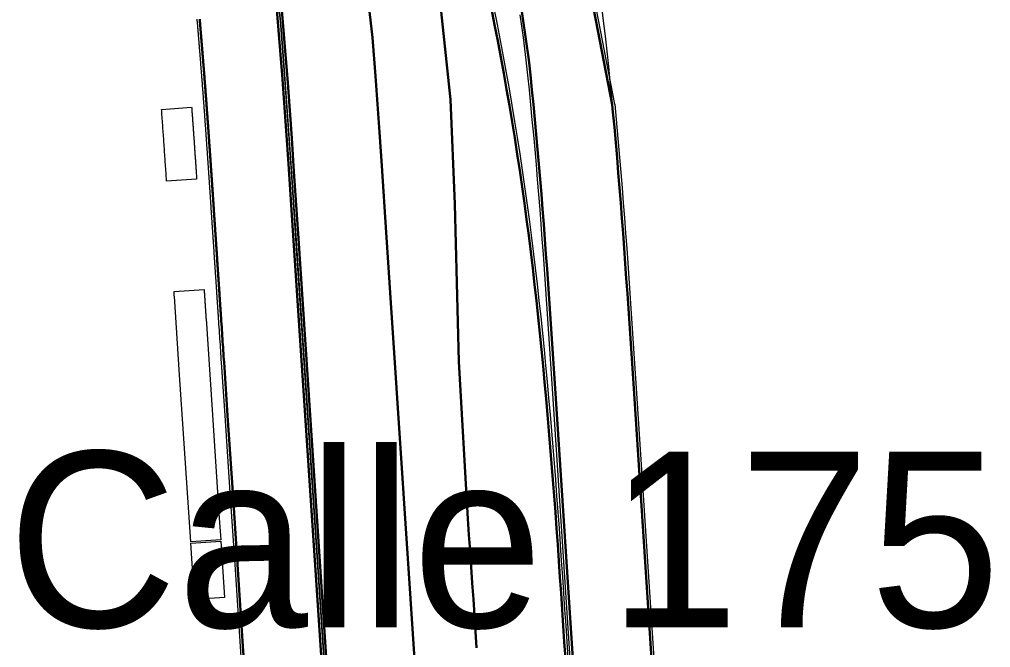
# Model space of a CAD drawing. Header units: metres. Extents: x 105145 to 106173, y 111785 to 118130.
# Drawn here: x 105853.8 to 105931.1, y 117551.4 to 117601.4 of the extents above; entities that cross this region are included whole.
import ezdxf
from ezdxf.enums import TextEntityAlignment as Align

# ---------------------------------------------------------------- set-up
doc = ezdxf.new("R2010")
doc.units = ezdxf.units.M
for name, color, linetype, lineweight in [('10-PAV-BOCACALLE', 9, 'CONTINUOUS', 13), ('10-PAV-CALZADA-BRT', 12, 'CONTINUOUS', 30), ('10-PAV-CALZADA-MIXTA', 8, 'CONTINUOUS', 30), ('10-PAV-CICLORUTA', 76, 'CONTINUOUS', 18), ('10-PAV-SARDINEL', 252, 'CONTINUOUS', 13), ('40-ROT-ESTACION', 1, 'CONTINUOUS', 25)]:
    doc.layers.add(name, color=color, linetype=linetype, lineweight=lineweight)

msp = doc.modelspace()

# ---------------------------------------------------------------- linework, layer by layer
at = {"layer": '10-PAV-BOCACALLE'}
msp.add_lwpolyline([(105900.1641, 117602.2217), (105900.2733, 117601.3107), (105900.4137, 117600.0987), (105900.5489, 117598.8871), (105900.6793, 117597.6763), (105900.8049, 117596.4661), (105900.9261, 117595.2565), (105900.9846, 117594.6516), (105889.4766, 117653.9885)], dxfattribs=at)
at = {"layer": '10-PAV-CALZADA-BRT'}
for points in [[(105880.9426, 117608.268), (105881.8793, 117599.9909), (105882.1171, 117596.8967), (105882.4381, 117592.4481), (105882.6215, 117589.7799), (105882.9785, 117584.4545), (105893.5419, 117425.5473)], [(105886.6443, 117424.2049), (105877.8369, 117556.2667), (105875.9939, 117583.9903), (105875.6373, 117589.3077), (105875.4551, 117591.9601), (105875.1365, 117596.3775), (105874.8641, 117599.9027), (105874.5091, 117604.1269)], [(105890.1861, 117551.4089), (105890.1003, 117552.6957), (105890.0141, 117553.9819), (105889.9273, 117555.2675), (105889.8395, 117556.5523), (105889.7507, 117557.8345), (105889.6605, 117559.1177), (105889.5687, 117560.3999), (105889.4751, 117561.6815), (105888.7606, 117574.1956), (105888.4431, 117586.7261), (105888.0981, 117595.0502), (105887.2227, 117603.3353)], [(105891.3697, 117602.2737), (105891.6207, 117600.9935), (105891.8667, 117599.7119), (105892.1073, 117598.4285), (105892.3421, 117597.1433), (105892.5709, 117595.8565), (105892.7939, 117594.5681), (105893.0101, 117593.2779), (105893.2199, 117591.9859), (105893.4229, 117590.6923), (105893.6185, 117589.3975), (105893.8073, 117588.1023), (105893.9891, 117586.8067), (105894.1643, 117585.5109), (105894.3331, 117584.2149), (105894.4959, 117582.9187), (105894.6527, 117581.6223), (105894.8037, 117580.3259), (105894.9495, 117579.0297), (105895.0899, 117577.7333), (105895.2255, 117576.4373), (105895.3563, 117575.1413), (105895.4825, 117573.8453), (105895.6047, 117572.5497), (105895.7227, 117571.2545), (105895.8369, 117569.9595), (105895.9477, 117568.6647), (105896.0551, 117567.3703), (105896.1593, 117566.0763), (105896.2607, 117564.7827), (105896.3597, 117563.4895), (105896.4561, 117562.1969), (105896.5505, 117560.9045), (105896.6429, 117559.6129), (105896.7337, 117558.3217), (105896.8231, 117557.0295), (105896.9113, 117555.7395), (105896.9985, 117554.4503), (105897.0849, 117553.1617), (105897.1707, 117551.8735), (105897.2563, 117550.5859)]]:
    msp.add_lwpolyline(points, dxfattribs=at)
at = {"layer": '10-PAV-CALZADA-MIXTA'}
for points in [[(105880.0206, 117692.7563), (105889.4766, 117653.9885), (105900.9846, 117594.6516), (105901.0429, 117594.0477), (105901.1557, 117592.8397), (105901.2647, 117591.6323), (105901.3701, 117590.4259), (105901.4721, 117589.2203), (105901.5709, 117588.0155), (105901.6669, 117586.8117), (105901.7601, 117585.6087), (105901.8511, 117584.4067), (105901.9395, 117583.2057), (105902.0259, 117582.0057), (105902.1107, 117580.8065), (105902.1937, 117579.6085), (105902.2757, 117578.4087), (105902.3561, 117577.2133), (105902.4357, 117576.0191), (105902.5145, 117574.8259), (105902.5929, 117573.6337), (105902.6709, 117572.4427), (105908.8355, 117478.3238)], [(105874.0511, 117604.8211), (105874.4091, 117600.5693), (105874.6837, 117597.0245), (105875.0043, 117592.5917), (105875.1877, 117589.9313), (105875.5457, 117584.6099), (105886.1051, 117426.2769)], [(105918.4665, 117235.6525), (105896.4343, 117572.0341), (105896.3563, 117573.2251), (105896.2781, 117574.4161), (105896.1993, 117575.6071), (105896.1199, 117576.7979), (105896.0397, 117577.9887), (105895.9585, 117579.1795), (105895.8759, 117580.3703), (105895.7919, 117581.5609), (105895.7061, 117582.7513), (105895.6183, 117583.9417), (105895.5285, 117585.1317), (105895.4361, 117586.3217), (105895.3413, 117587.5115), (105895.2437, 117588.7011), (105895.1431, 117589.8903), (105895.0391, 117591.0793), (105894.9319, 117592.2681), (105894.8209, 117593.4565), (105894.7061, 117594.6445), (105894.5871, 117595.8321), (105894.4639, 117597.0193), (105894.3361, 117598.2059), (105893.6356, 117603.1666)], [(105871.9837, 117545.3963), (105871.5743, 117551.5223), (105871.1647, 117557.6483), (105870.7553, 117563.7745), (105870.3459, 117569.9005), (105870.0627, 117574.1359), (105870.0471, 117574.3693), (105870.0315, 117574.6027), (105870.0159, 117574.8361), (105870.0003, 117575.0695), (105869.9847, 117575.3029), (105869.9691, 117575.5363), (105869.9535, 117575.7695), (105869.9379, 117576.0029), (105869.9223, 117576.2363), (105869.9067, 117576.4697), (105869.8911, 117576.7031), (105869.8755, 117576.9365), (105869.8599, 117577.1699), (105869.8443, 117577.4031), (105869.8287, 117577.6365), (105869.8237, 117577.7131), (105869.8193, 117577.7779), (105869.8151, 117577.8429), (105869.8107, 117577.9077), (105869.8063, 117577.9725), (105869.8021, 117578.0373), (105869.7977, 117578.1021), (105869.7935, 117578.1669), (105869.7891, 117578.2317), (105869.7849, 117578.2967), (105869.7805, 117578.3615), (105869.7761, 117578.4263), (105869.7719, 117578.4911), (105869.7675, 117578.5559), (105869.7633, 117578.6207), (105869.7589, 117578.6855), (105869.7547, 117578.7505), (105869.7503, 117578.8153), (105869.7459, 117578.8801), (105869.7417, 117578.9449), (105869.7373, 117579.0099), (105869.7331, 117579.0747), (105869.7287, 117579.1395), (105869.7243, 117579.2043), (105869.7201, 117579.2691), (105869.7157, 117579.3339), (105869.7115, 117579.3987), (105869.7071, 117579.4637), (105869.7029, 117579.5285), (105869.6985, 117579.5933), (105869.6941, 117579.6581), (105869.6899, 117579.7231), (105869.6855, 117579.7879), (105869.6813, 117579.8527), (105869.6769, 117579.9175), (105869.6725, 117579.9823), (105869.6683, 117580.0471), (105869.6639, 117580.1119), (105869.6595, 117580.1769), (105869.6553, 117580.2417), (105869.6509, 117580.3065), (105869.6465, 117580.3713), (105869.6423, 117580.4363), (105869.6379, 117580.5011), (105869.6337, 117580.5659), (105869.6293, 117580.6307), (105869.6249, 117580.6955), (105869.6207, 117580.7603), (105869.6163, 117580.8251), (105869.6121, 117580.8901), (105869.6077, 117580.9549), (105869.6033, 117581.0197), (105869.5991, 117581.0845), (105869.5947, 117581.1495), (105869.5903, 117581.2143), (105869.5861, 117581.2791), (105869.5817, 117581.3439), (105869.5775, 117581.4087), (105869.5731, 117581.4735), (105869.5687, 117581.5385), (105869.5645, 117581.6033), (105869.5601, 117581.6681), (105869.5557, 117581.7329), (105869.5515, 117581.7977), (105869.5471, 117581.8625), (105869.5427, 117581.9275), (105869.5385, 117581.9923), (105869.5341, 117582.0571), (105869.5297, 117582.1219), (105869.5255, 117582.1869), (105869.5211, 117582.2517), (105869.5167, 117582.3165), (105869.5125, 117582.3813), (105869.5081, 117582.4461), (105869.5037, 117582.5109), (105869.4995, 117582.5759), (105869.4951, 117582.6407), (105869.4907, 117582.7055), (105869.4865, 117582.7703), (105869.4821, 117582.8351), (105869.4777, 117582.9001), (105869.4735, 117582.9649), (105869.4691, 117583.0297), (105869.4647, 117583.0945), (105869.4605, 117583.1595), (105869.4561, 117583.2243), (105869.4517, 117583.2891), (105869.4475, 117583.3539), (105869.4431, 117583.4187), (105869.4387, 117583.4837), (105869.4343, 117583.5485), (105869.4301, 117583.6133), (105869.4257, 117583.6781), (105869.4213, 117583.7429), (105869.4169, 117583.8077), (105869.4127, 117583.8727), (105869.4083, 117583.9375), (105869.4039, 117584.0023), (105869.3997, 117584.0671), (105869.3953, 117584.1321), (105869.3909, 117584.1969), (105869.3865, 117584.2617), (105869.3823, 117584.3265), (105869.3779, 117584.3915), (105869.3735, 117584.4563), (105869.3691, 117584.5211), (105869.3649, 117584.5859), (105869.3605, 117584.6507), (105869.3561, 117584.7157), (105869.3517, 117584.7805), (105869.3475, 117584.8453), (105869.3431, 117584.9101), (105869.3387, 117584.9749), (105869.3343, 117585.0397), (105869.3301, 117585.1047), (105869.3257, 117585.1695), (105869.3213, 117585.2343), (105869.3169, 117585.2991), (105869.3125, 117585.3641), (105869.3083, 117585.4289), (105869.3039, 117585.4937), (105869.2995, 117585.5585), (105869.2951, 117585.6235), (105869.2907, 117585.6883), (105869.2863, 117585.7531), (105869.2821, 117585.8179), (105869.2777, 117585.8827), (105869.2733, 117585.9477), (105869.2689, 117586.0125), (105869.2645, 117586.0773), (105869.2601, 117586.1421), (105869.2557, 117586.2069), (105869.2515, 117586.2719), (105869.2471, 117586.3367), (105869.2427, 117586.4015), (105869.2383, 117586.4663), (105869.2339, 117586.5313), (105869.2295, 117586.5961), (105869.2253, 117586.6609), (105869.2209, 117586.7257), (105869.2165, 117586.7905), (105869.2121, 117586.8555), (105869.2077, 117586.9203), (105869.2033, 117586.9851), (105869.1989, 117587.0499), (105869.1945, 117587.1147), (105869.1901, 117587.1797), (105869.1857, 117587.2445), (105869.1813, 117587.3093), (105869.1769, 117587.3741), (105869.1725, 117587.4391), (105869.1683, 117587.5039), (105869.1639, 117587.5687), (105869.1595, 117587.6335), (105869.1551, 117587.6985), (105869.1507, 117587.7633), (105869.1463, 117587.8281), (105869.1419, 117587.8929), (105869.1375, 117587.9579), (105869.1331, 117588.0227), (105869.1287, 117588.0875), (105869.1243, 117588.1523), (105869.1199, 117588.2171), (105869.1155, 117588.2821), (105869.1111, 117588.3469), (105869.1067, 117588.4117), (105869.1023, 117588.4765), (105869.0979, 117588.5415), (105869.0935, 117588.6063), (105869.0891, 117588.6711), (105869.0847, 117588.7359), (105869.0803, 117588.8007), (105869.0759, 117588.8657), (105869.0715, 117588.9305), (105869.0671, 117588.9953), (105869.0627, 117589.0603), (105869.0581, 117589.1251), (105869.0537, 117589.1899), (105869.0493, 117589.2549), (105869.0449, 117589.3197), (105869.0405, 117589.3845), (105869.0361, 117589.4493), (105869.0317, 117589.5143), (105869.0273, 117589.5791), (105869.0227, 117589.6439), (105869.0183, 117589.7089), (105869.0139, 117589.7737), (105869.0093, 117589.8387), (105869.0049, 117589.9035), (105869.0005, 117589.9683), (105868.9961, 117590.0333), (105868.9917, 117590.0981), (105868.9871, 117590.1631), (105868.9827, 117590.2279), (105868.9781, 117590.2927), (105868.9737, 117590.3577), (105868.9693, 117590.4225), (105868.9647, 117590.4875), (105868.9603, 117590.5523), (105868.9557, 117590.6173), (105868.9513, 117590.6821), (105868.9469, 117590.7471), (105868.9423, 117590.8119), (105868.9379, 117590.8769), (105868.9333, 117590.9417), (105868.9289, 117591.0067), (105868.9243, 117591.0715), (105868.9197, 117591.1365), (105868.9153, 117591.2013), (105868.9107, 117591.2663), (105868.9063, 117591.3311), (105868.9017, 117591.3961), (105868.8973, 117591.4609), (105868.8927, 117591.5259), (105868.8881, 117591.5909), (105868.8835, 117591.6557), (105868.8791, 117591.7207), (105868.8745, 117591.7855), (105868.8699, 117591.8505), (105868.8653, 117591.9153), (105868.8607, 117591.9803), (105868.8561, 117592.0453), (105868.8515, 117592.1101), (105868.8469, 117592.1751), (105868.8423, 117592.2399), (105868.8379, 117592.3049), (105868.8331, 117592.3699), (105868.8287, 117592.4347), (105868.8239, 117592.4997), (105868.8193, 117592.5645), (105868.8147, 117592.6295), (105868.8101, 117592.6945), (105868.8055, 117592.7593), (105868.8009, 117592.8243), (105868.7961, 117592.8893), (105868.7915, 117592.9541), (105868.7869, 117593.0191), (105868.7823, 117593.0839), (105868.7775, 117593.1489), (105868.7729, 117593.2137), (105868.7683, 117593.2787), (105868.7635, 117593.3437), (105868.7589, 117593.4087), (105868.7541, 117593.4735), (105868.7495, 117593.5385), (105868.7447, 117593.6033), (105868.7401, 117593.6683), (105868.7353, 117593.7333), (105868.7305, 117593.7981), (105868.7259, 117593.8631), (105868.7211, 117593.9281), (105868.7163, 117593.9929), (105868.7115, 117594.0579), (105868.7069, 117594.1227), (105868.7021, 117594.1877), (105868.6973, 117594.2527), (105868.6925, 117594.3175), (105868.6877, 117594.3825), (105868.6829, 117594.4475), (105868.6781, 117594.5123), (105868.6733, 117594.5773), (105868.6685, 117594.6423), (105868.6637, 117594.7071), (105868.6589, 117594.7721), (105868.6541, 117594.8369), (105868.6493, 117594.9019), (105868.6443, 117594.9669), (105868.6395, 117595.0317), (105868.6347, 117595.0967), (105868.6297, 117595.1617), (105868.6249, 117595.2265), (105868.6199, 117595.2915), (105868.6151, 117595.3563), (105868.6103, 117595.4213), (105868.6053, 117595.4861), (105868.6003, 117595.5511), (105868.5955, 117595.6161), (105868.5905, 117595.6809), (105868.5855, 117595.7459), (105868.5807, 117595.8107), (105868.5757, 117595.8757), (105868.5707, 117595.9407), (105868.5657, 117596.0055), (105868.5607, 117596.0705), (105868.5557, 117596.1353), (105868.5507, 117596.2003), (105868.5457, 117596.2651), (105868.5407, 117596.3301), (105868.5357, 117596.3951), (105868.5307, 117596.4599), (105868.5257, 117596.5249), (105868.5205, 117596.5897), (105868.5155, 117596.6547), (105868.5105, 117596.7195), (105868.5053, 117596.7845), (105868.5003, 117596.8493), (105868.4951, 117596.9143), (105868.4901, 117596.9791), (105868.4849, 117597.0439), (105868.4799, 117597.1089), (105868.4747, 117597.1739), (105868.4695, 117597.2387), (105868.4645, 117597.3035), (105868.4593, 117597.3685), (105868.4543, 117597.4333), (105868.4491, 117597.4983), (105868.4439, 117597.5631), (105868.4387, 117597.6281), (105868.4335, 117597.6929), (105868.4283, 117597.7579), (105868.4233, 117597.8227), (105868.4181, 117597.8875), (105868.4129, 117597.9525), (105868.4077, 117598.0173), (105868.4025, 117598.0821), (105868.3973, 117598.1471), (105868.3921, 117598.2119), (105868.3869, 117598.2767), (105868.3815, 117598.3417), (105868.3763, 117598.4065), (105868.3711, 117598.4713), (105868.3659, 117598.5363), (105868.3607, 117598.6011), (105868.3553, 117598.6659), (105868.3501, 117598.7309), (105868.3449, 117598.7957), (105868.3395, 117598.8605), (105868.3343, 117598.9255), (105868.3291, 117598.9903), (105868.3237, 117599.0551), (105868.3185, 117599.1199), (105868.3131, 117599.1849), (105868.3079, 117599.2497), (105868.3027, 117599.3145), (105868.2973, 117599.3793), (105868.2919, 117599.4443), (105868.2867, 117599.5091), (105868.2813, 117599.5739), (105868.2759, 117599.6387), (105868.2707, 117599.7037), (105868.2653, 117599.7685), (105868.2599, 117599.8333), (105868.2547, 117599.8981), (105868.2493, 117599.9629), (105868.2441, 117600.0277), (105868.2387, 117600.0925), (105868.2333, 117600.1573), (105868.2279, 117600.2223), (105868.2225, 117600.2871), (105868.2171, 117600.3519), (105868.2117, 117600.4167), (105868.2065, 117600.4815), (105868.2011, 117600.5463), (105868.1957, 117600.6111), (105868.1903, 117600.6761), (105868.1849, 117600.7409), (105868.1795, 117600.8057), (105868.1741, 117600.8705), (105868.1687, 117600.9353), (105868.1633, 117601.0001), (105868.1579, 117601.0649), (105868.1525, 117601.1297), (105868.1471, 117601.1945), (105868.1415, 117601.2593), (105868.1361, 117601.3243), (105868.1307, 117601.3891), (105868.1253, 117601.4537)]]:
    msp.add_lwpolyline(points, dxfattribs=at)
at = {"layer": '10-PAV-CICLORUTA'}
for points in [[(105867.4805, 117594.4435), (105867.4865, 117594.3627), (105867.4925, 117594.2821), (105867.4985, 117594.2015), (105867.5043, 117594.1209), (105867.5103, 117594.0403), (105867.5163, 117593.9597), (105867.5221, 117593.8791), (105867.5281, 117593.7983), (105867.5339, 117593.7177), (105867.5397, 117593.6371), (105867.5457, 117593.5565), (105867.5515, 117593.4759), (105867.5573, 117593.3953), (105867.5631, 117593.3147), (105867.5691, 117593.2339), (105867.5749, 117593.1533), (105867.5807, 117593.0727), (105867.5865, 117592.9921), (105867.5921, 117592.9115), (105867.5979, 117592.8307), (105867.6037, 117592.7501), (105867.6095, 117592.6695), (105867.6153, 117592.5889), (105867.6209, 117592.5083), (105867.6267, 117592.4277), (105867.6323, 117592.3469), (105867.6381, 117592.2663), (105867.6437, 117592.1857), (105867.6495, 117592.1049), (105867.6551, 117592.0243), (105867.6609, 117591.9437), (105867.6665, 117591.8631), (105867.6721, 117591.7823), (105867.6779, 117591.7017), (105867.6835, 117591.6211), (105867.6891, 117591.5405), (105867.6947, 117591.4599), (105867.7003, 117591.3791), (105867.7059, 117591.2985), (105867.7115, 117591.2179), (105867.7173, 117591.1371), (105867.7229, 117591.0565), (105867.7283, 117590.9759), (105867.7339, 117590.8953), (105867.7395, 117590.8147), (105867.7451, 117590.7339), (105867.7507, 117590.6533), (105867.7563, 117590.5727), (105867.7619, 117590.4919), (105867.7673, 117590.4113), (105867.7729, 117590.3307), (105867.7785, 117590.2501), (105867.7841, 117590.1693), (105867.7895, 117590.0887), (105867.7951, 117590.0081), (105867.8007, 117589.9275), (105867.8061, 117589.8467), (105867.8117, 117589.7661), (105867.8171, 117589.6855), (105867.8227, 117589.6047), (105867.8281, 117589.5241), (105867.8337, 117589.4435), (105867.8393, 117589.3627), (105867.8447, 117589.2821), (105867.8503, 117589.2015), (105867.8557, 117589.1209), (105867.8611, 117589.0401), (105867.8667, 117588.9595), (105867.8721, 117588.8789), (105867.8777, 117588.7983), (105867.8831, 117588.7175), (105867.8839, 117588.7057), (105865.4895, 117588.5429), (105865.4847, 117588.6131), (105865.4739, 117588.7715), (105865.4631, 117588.9299), (105865.4523, 117589.0883), (105865.4415, 117589.2467), (105865.4307, 117589.4051), (105865.4199, 117589.5633), (105865.4091, 117589.7217), (105865.3983, 117589.8799), (105865.3873, 117590.0383), (105865.3765, 117590.1965), (105865.3655, 117590.3549), (105865.3547, 117590.5131), (105865.3437, 117590.6713), (105865.3329, 117590.8295), (105865.3219, 117590.9877), (105865.3109, 117591.1459), (105865.2997, 117591.3041), (105865.2887, 117591.4623), (105865.2777, 117591.6205), (105865.2665, 117591.7785), (105865.2555, 117591.9367), (105865.2443, 117592.0947), (105865.2331, 117592.2527), (105865.2217, 117592.4107), (105865.2105, 117592.5687), (105865.1993, 117592.7267), (105865.1879, 117592.8847), (105865.1765, 117593.0427), (105865.1651, 117593.2007), (105865.1537, 117593.3585), (105865.1423, 117593.5165), (105865.1307, 117593.6743), (105865.1191, 117593.8321), (105865.1075, 117593.9899), (105865.0959, 117594.1477), (105865.0881, 117594.2539), (105867.4803, 117594.4467), (105867.4805, 117594.4435)], [(105868.4845, 117579.7639), (105868.4897, 117579.6833), (105868.4951, 117579.6025), (105868.5005, 117579.5219), (105868.5059, 117579.4413), (105868.5113, 117579.3605), (105868.5167, 117579.2799), (105868.5221, 117579.1993), (105868.5275, 117579.1185), (105868.5329, 117579.0379), (105868.5381, 117578.9573), (105868.5435, 117578.8765), (105868.5489, 117578.7959), (105868.5543, 117578.7153), (105868.5597, 117578.6345), (105868.5651, 117578.5539), (105868.5705, 117578.4733), (105868.5757, 117578.3925), (105868.5811, 117578.3119), (105868.5865, 117578.2313), (105868.5919, 117578.1505), (105868.5973, 117578.0699), (105868.6027, 117577.9893), (105868.6081, 117577.9085), (105868.6133, 117577.8279), (105868.6187, 117577.7473), (105868.6241, 117577.6665), (105868.6295, 117577.5859), (105869.1141, 117570.3359), (105869.6893, 117561.7303), (105869.8049, 117560.0005), (105867.4103, 117559.8405), (105866.5211, 117573.1415), (105866.1059, 117579.3559), (105866.1007, 117579.4323), (105866.0955, 117579.5111), (105866.0901, 117579.5923), (105866.0845, 117579.6761), (105866.0789, 117579.7621), (105868.4739, 117579.9217), (105868.4845, 117579.7639)], [(105870.1123, 117555.4005), (105867.7179, 117555.2387), (105867.6885, 117555.6769), (105867.4169, 117559.7407), (105869.8115, 117559.9007), (105870.1123, 117555.4005)]]:
    msp.add_lwpolyline(points, close=True, dxfattribs=at)
at = {"layer": '10-PAV-SARDINEL'}
for points in [[(105908.8355, 117478.3238), (105902.6709, 117572.4427), (105902.5929, 117573.6337), (105902.5145, 117574.8259), (105902.4357, 117576.0191), (105902.3561, 117577.2133), (105902.2757, 117578.4087), (105902.1937, 117579.6085), (105902.1107, 117580.8065), (105902.0259, 117582.0057), (105901.9395, 117583.2057), (105901.8511, 117584.4067), (105901.7601, 117585.6087), (105901.6669, 117586.8117), (105901.5709, 117588.0155), (105901.4721, 117589.2203), (105901.3701, 117590.4259), (105901.2647, 117591.6323), (105901.1557, 117592.8397), (105901.0429, 117594.0477), (105900.9846, 117594.6516), (105889.4766, 117653.9885), (105880.0206, 117692.7563)], [(105889.6729, 117654.0266), (105901.1813, 117594.688), (105901.1837, 117594.6708), (105901.242, 117594.0666), (105901.3549, 117592.858), (105901.4639, 117591.65), (105901.5694, 117590.4431), (105901.6714, 117589.2369), (105901.7703, 117588.0316), (105901.8663, 117586.8274), (105901.9595, 117585.624), (105902.0506, 117584.4216), (105902.139, 117583.2203), (105902.2254, 117582.02), (105902.3102, 117580.8205), (105902.3932, 117579.6222), (105902.4752, 117578.4222), (105902.5557, 117577.2267), (105902.6353, 117576.0324), (105902.7141, 117574.8391), (105902.7925, 117573.6468), (105902.8705, 117572.4558), (105909.0351, 117478.3369)], [(105874.6311, 117602.7191), (105874.7495, 117601.3111), (105874.8641, 117599.9027), (105875.0028, 117598.1403), (105875.1365, 117596.3775), (105875.2983, 117594.169), (105875.4551, 117591.9601), (105875.6373, 117589.3077), (105875.9939, 117583.9903), (105877.8369, 117556.2667), (105886.6443, 117424.2049)], [(105897.2563, 117550.5859), (105897.1707, 117551.8735), (105897.0849, 117553.1617), (105896.9985, 117554.4503), (105896.9113, 117555.7395), (105896.8231, 117557.0295), (105896.7337, 117558.3217), (105896.6429, 117559.6129), (105896.5505, 117560.9045), (105896.4561, 117562.1969), (105896.3597, 117563.4895), (105896.2607, 117564.7827), (105896.1593, 117566.0763), (105896.0551, 117567.3703), (105895.9477, 117568.6647), (105895.8369, 117569.9595), (105895.7227, 117571.2545), (105895.6047, 117572.5497), (105895.4825, 117573.8453), (105895.3563, 117575.1413), (105895.2255, 117576.4373), (105895.0899, 117577.7333), (105894.9495, 117579.0297), (105894.8037, 117580.3259), (105894.6527, 117581.6223), (105894.4959, 117582.9187), (105894.3331, 117584.2149), (105894.1643, 117585.5109), (105893.9891, 117586.8067), (105893.8073, 117588.1023), (105893.6185, 117589.3975), (105893.4229, 117590.6923), (105893.2199, 117591.9859), (105893.0101, 117593.2779), (105892.7939, 117594.5681), (105892.5709, 117595.8565), (105892.3421, 117597.1433), (105892.1073, 117598.4285), (105891.8667, 117599.7119), (105891.6207, 117600.9935), (105891.3697, 117602.2737)], [(105891.5659, 117602.3126), (105891.8171, 117601.0316), (105892.0632, 117599.7492), (105892.304, 117598.4649), (105892.5389, 117597.1788), (105892.7679, 117595.8911), (105892.9911, 117594.6017), (105893.2074, 117593.3105), (105893.4174, 117592.0175), (105893.6206, 117590.7228), (105893.8164, 117589.4269), (105894.0053, 117588.1306), (105894.1873, 117586.834), (105894.3626, 117585.5372), (105894.5315, 117584.2403), (105894.6944, 117582.9432), (105894.8514, 117581.6459), (105895.0024, 117580.3487), (105895.1483, 117579.0517), (105895.2888, 117577.7545), (105895.4245, 117576.4578), (105895.5554, 117575.1611), (105895.6816, 117573.8644), (105895.8039, 117572.5682), (105895.9219, 117571.2724), (105896.0362, 117569.9769), (105896.147, 117568.6815), (105896.2545, 117567.3866), (105896.3587, 117566.0922), (105896.4601, 117564.7982), (105896.5591, 117563.5046), (105896.6556, 117562.2117), (105896.75, 117560.919), (105896.8424, 117559.6271), (105896.9332, 117558.3356), (105897.0226, 117557.0432), (105897.1108, 117555.7531), (105897.1981, 117554.4638), (105897.2845, 117553.1751), (105897.3703, 117551.8868), (105897.4559, 117550.5992)], [(105886.1051, 117426.2769), (105875.5457, 117584.6099), (105875.1877, 117589.9313), (105875.0043, 117592.5917), (105874.8465, 117594.8083), (105874.6837, 117597.0245), (105874.5489, 117598.7971), (105874.4091, 117600.5693), (105874.2935, 117601.9869)], [(105886.3048, 117426.2904), (105877.6373, 117556.2534), (105875.7943, 117583.977), (105875.4378, 117589.2942), (105875.2556, 117591.9462), (105875.0988, 117594.1546), (105874.9371, 117596.3627), (105874.8034, 117598.1249), (105874.7493, 117598.8127), (105874.6648, 117599.8868), (105874.6079, 117600.5853), (105874.5502, 117601.2946), (105874.4928, 117602.0034)], [(105874.4928, 117602.0034), (105874.6085, 117600.5853), (105874.7483, 117598.8126), (105874.8832, 117597.0395), (105875.046, 117594.8227), (105875.2038, 117592.6057), (105875.3872, 117589.9449), (105875.7453, 117584.6233), (105886.3047, 117426.2904)], [(105918.2669, 117235.6394), (105896.2347, 117572.021), (105896.1567, 117573.212), (105896.0785, 117574.403), (105895.9997, 117575.5939), (105895.9204, 117576.7846), (105895.8402, 117577.9752), (105895.759, 117579.1658), (105895.6764, 117580.3564), (105895.5924, 117581.5467), (105895.5066, 117582.7368), (105895.4189, 117583.9269), (105895.3291, 117585.1165), (105895.2367, 117586.306), (105895.142, 117587.4954), (105895.0444, 117588.6845), (105894.9439, 117589.8732), (105894.8399, 117591.0616), (105894.7328, 117592.2498), (105894.6218, 117593.4376), (105894.5071, 117594.625), (105894.3882, 117595.8119), (105894.265, 117596.9983), (105894.1374, 117598.183), (105894.0266, 117599.0845), (105893.9085, 117599.9865), (105893.7832, 117600.8872), (105893.6506, 117601.7868)], [(105893.8484, 117601.8168), (105893.9812, 117600.9156), (105894.1067, 117600.0133), (105894.225, 117599.1101), (105894.3361, 117598.2059), (105894.4639, 117597.0193), (105894.5871, 117595.8321), (105894.7061, 117594.6445), (105894.8209, 117593.4565), (105894.9319, 117592.2681), (105895.0391, 117591.0793), (105895.1431, 117589.8903), (105895.2437, 117588.7011), (105895.3413, 117587.5115), (105895.4361, 117586.3217), (105895.5285, 117585.1317), (105895.6183, 117583.9417), (105895.7061, 117582.7513), (105895.7919, 117581.5609), (105895.8759, 117580.3703), (105895.9585, 117579.1795), (105896.0397, 117577.9887), (105896.1199, 117576.7979), (105896.1993, 117575.6071), (105896.2781, 117574.4161), (105896.3563, 117573.2251), (105896.4343, 117572.0341), (105918.4665, 117235.6525)], [(105871.7841, 117545.383), (105871.3747, 117551.509), (105870.9651, 117557.635), (105870.5557, 117563.7612), (105870.1463, 117569.8872), (105869.8631, 117574.1226), (105869.8475, 117574.356), (105869.8319, 117574.5894), (105869.8163, 117574.8228), (105869.8007, 117575.0562), (105869.7851, 117575.2896), (105869.7695, 117575.523), (105869.7539, 117575.7562), (105869.7383, 117575.9896), (105869.7227, 117576.223), (105869.7071, 117576.4564), (105869.6915, 117576.6898), (105869.6759, 117576.9232), (105869.6603, 117577.1566), (105869.6447, 117577.3898), (105869.6291, 117577.6234), (105869.6242, 117577.6999), (105869.6198, 117577.7647), (105869.6156, 117577.8297), (105869.6112, 117577.8942), (105869.6068, 117577.9593), (105869.6026, 117578.0241), (105869.5982, 117578.0889), (105869.594, 117578.1537), (105869.5896, 117578.2185), (105869.5854, 117578.2835), (105869.581, 117578.348), (105869.5766, 117578.4131), (105869.5724, 117578.4779), (105869.568, 117578.5427), (105869.5638, 117578.6075), (105869.5594, 117578.6723), (105869.5552, 117578.7373), (105869.5508, 117578.8018), (105869.5464, 117578.8669), (105869.5422, 117578.9317), (105869.5378, 117578.9967), (105869.5336, 117579.0615), (105869.5292, 117579.126), (105869.5248, 117579.1911), (105869.5206, 117579.2559), (105869.5162, 117579.3207), (105869.512, 117579.3855), (105869.5076, 117579.4505), (105869.5034, 117579.5153), (105869.499, 117579.5798), (105869.4946, 117579.6449), (105869.4904, 117579.7099), (105869.486, 117579.7747), (105869.4818, 117579.8395), (105869.4774, 117579.904), (105869.473, 117579.9691), (105869.4688, 117580.0339), (105869.4644, 117580.0984), (105869.46, 117580.1637), (105869.4558, 117580.2285), (105869.4514, 117580.293), (105869.447, 117580.3581), (105869.4428, 117580.4231), (105869.4384, 117580.4879), (105869.4342, 117580.5527), (105869.4298, 117580.6172), (105869.4254, 117580.6823), (105869.4212, 117580.7471), (105869.4168, 117580.8119), (105869.4126, 117580.8769), (105869.4082, 117580.9414), (105869.4038, 117581.0065), (105869.3996, 117581.0713), (105869.3952, 117581.136), (105869.3908, 117581.2011), (105869.3866, 117581.2659), (105869.3822, 117581.3307), (105869.378, 117581.3955), (105869.3736, 117581.46), (105869.3692, 117581.5253), (105869.365, 117581.5901), (105869.3606, 117581.6546), (105869.3562, 117581.7197), (105869.352, 117581.7845), (105869.3476, 117581.849), (105869.3432, 117581.9143), (105869.339, 117581.9791), (105869.3346, 117582.0436), (105869.3302, 117582.1087), (105869.326, 117582.1737), (105869.3216, 117582.2382), (105869.3172, 117582.3033), (105869.313, 117582.3681), (105869.3086, 117582.4326), (105869.3042, 117582.4977), (105869.3, 117582.5627), (105869.2956, 117582.6272), (105869.2912, 117582.6923), (105869.287, 117582.7571), (105869.2826, 117582.8216), (105869.2782, 117582.8869), (105869.274, 117582.9517), (105869.2696, 117583.0162), (105869.2652, 117583.0813), (105869.261, 117583.1463), (105869.2566, 117583.2108), (105869.2522, 117583.2759), (105869.248, 117583.3407), (105869.2436, 117583.4052), (105869.2392, 117583.4702), (105869.2348, 117583.5353), (105869.2306, 117583.6001), (105869.2262, 117583.6646), (105869.2218, 117583.7294), (105869.2174, 117583.7945), (105869.2132, 117583.8595), (105869.2088, 117583.924), (105869.2044, 117583.9891), (105869.2002, 117584.0539), (105869.1958, 117584.1186), (105869.1914, 117584.1834), (105869.187, 117584.2485), (105869.1828, 117584.3133), (105869.1784, 117584.378), (105869.174, 117584.4428), (105869.1696, 117584.5079), (105869.1654, 117584.5727), (105869.161, 117584.6372), (105869.1566, 117584.7022), (105869.1522, 117584.7673), (105869.148, 117584.8321), (105869.1436, 117584.8966), (105869.1392, 117584.9614), (105869.1348, 117585.0265), (105869.1306, 117585.0915), (105869.1262, 117585.156), (105869.1218, 117585.2208), (105869.1174, 117585.2856), (105869.113, 117585.3509), (105869.1088, 117585.4157), (105869.1044, 117585.4802), (105869.1, 117585.545), (105869.0956, 117585.61), (105869.0912, 117585.6748), (105869.0868, 117585.7399), (105869.0826, 117585.8047), (105869.0782, 117585.8692), (105869.0738, 117585.9342), (105869.0694, 117585.999), (105869.065, 117586.0638), (105869.0606, 117586.1286), (105869.0562, 117586.1937), (105869.052, 117586.2587), (105869.0476, 117586.3232), (105869.0432, 117586.388), (105869.0388, 117586.4528), (105869.0344, 117586.5178), (105869.03, 117586.5829), (105869.0258, 117586.6477), (105869.0214, 117586.7122), (105869.017, 117586.777), (105869.0126, 117586.842), (105869.0082, 117586.9068), (105869.0038, 117586.9716), (105868.9994, 117587.0364), (105868.995, 117587.1012), (105868.9906, 117587.1662), (105868.9862, 117587.231), (105868.9818, 117587.2958), (105868.9774, 117587.3606), (105868.973, 117587.4259), (105868.9688, 117587.4907), (105868.9644, 117587.5552), (105868.96, 117587.62), (105868.9556, 117587.685), (105868.9512, 117587.7498), (105868.9468, 117587.8146), (105868.9424, 117587.8794), (105868.938, 117587.9444), (105868.9336, 117588.0092), (105868.9292, 117588.074), (105868.9248, 117588.1388), (105868.9204, 117588.2036), (105868.916, 117588.2686), (105868.9116, 117588.3334), (105868.9072, 117588.3982), (105868.9028, 117588.463), (105868.8984, 117588.528), (105868.894, 117588.5928), (105868.8896, 117588.6576), (105868.8852, 117588.7224), (105868.8808, 117588.7872), (105868.8764, 117588.8522), (105868.872, 117588.917), (105868.8676, 117588.9818), (105868.8632, 117589.0465), (105868.8586, 117589.1113), (105868.8542, 117589.1764), (105868.8498, 117589.2414), (105868.8454, 117589.3062), (105868.841, 117589.371), (105868.8366, 117589.4358), (105868.8322, 117589.5008), (105868.8278, 117589.5653), (105868.8232, 117589.6301), (105868.8188, 117589.6954), (105868.8144, 117589.7599), (105868.8098, 117589.8249), (105868.8054, 117589.89), (105868.801, 117589.9548), (105868.7966, 117590.0198), (105868.7922, 117590.0843), (105868.7876, 117590.1493), (105868.7832, 117590.2141), (105868.7786, 117590.2789), (105868.7742, 117590.3442), (105868.7698, 117590.4087), (105868.7652, 117590.4737), (105868.7608, 117590.5385), (105868.7562, 117590.6035), (105868.7518, 117590.6686), (105868.7474, 117590.7333), (105868.7428, 117590.7981), (105868.7384, 117590.8631), (105868.7338, 117590.9279), (105868.7294, 117590.9929), (105868.7248, 117591.0574), (105868.7202, 117591.1227), (105868.7158, 117591.1875), (105868.7112, 117591.2525), (105868.7068, 117591.3173), (105868.7022, 117591.3823), (105868.6978, 117591.4471), (105868.6932, 117591.5118), (105868.6886, 117591.5768), (105868.684, 117591.6419), (105868.6796, 117591.7069), (105868.675, 117591.7714), (105868.6704, 117591.8364), (105868.6658, 117591.9012), (105868.6612, 117591.9662), (105868.6566, 117592.0312), (105868.652, 117592.096), (105868.6474, 117592.161), (105868.6428, 117592.2261), (105868.6384, 117592.2908), (105868.6336, 117592.3558), (105868.6292, 117592.4206), (105868.6244, 117592.4853), (105868.6198, 117592.5504), (105868.6152, 117592.6154), (105868.6106, 117592.6804), (105868.606, 117592.7452), (105868.6014, 117592.8099), (105868.5966, 117592.8749), (105868.592, 117592.94), (105868.5874, 117593.005), (105868.5828, 117593.0695), (105868.578, 117593.1345), (105868.5734, 117593.1996), (105868.5688, 117593.2643), (105868.564, 117593.3293), (105868.5594, 117593.3943), (105868.5546, 117593.4591), (105868.55, 117593.5241), (105868.5452, 117593.5889), (105868.5406, 117593.6539), (105868.5358, 117593.7186), (105868.531, 117593.7837), (105868.5264, 117593.8487), (105868.5216, 117593.9134), (105868.5168, 117593.9782), (105868.512, 117594.0435), (105868.5074, 117594.1083), (105868.5026, 117594.173), (105868.4978, 117594.238), (105868.493, 117594.3028), (105868.4882, 117594.3678), (105868.4834, 117594.4328), (105868.4806, 117594.4776), (105868.4786, 117594.4976), (105868.4778, 117594.5123), (105868.4738, 117594.5626), (105868.469, 117594.6276), (105868.4642, 117594.6924), (105868.4594, 117594.7574), (105868.4546, 117594.8222), (105868.4499, 117594.8869), (105868.4449, 117594.9519), (105868.44, 117595.017), (105868.4353, 117595.0817), (105868.4303, 117595.1467), (105868.4255, 117595.2115), (105868.4205, 117595.2765), (105868.4156, 117595.3416), (105868.4109, 117595.4063), (105868.4059, 117595.4708), (105868.4009, 117595.5361), (105868.3961, 117595.6011), (105868.3911, 117595.6656), (105868.3861, 117595.7309), (105868.3813, 117595.7957), (105868.3763, 117595.8604), (105868.3713, 117595.9254), (105868.3663, 117595.9902), (105868.3613, 117596.0552), (105868.3563, 117596.12), (105868.3513, 117596.185), (105868.3463, 117596.2498), (105868.3413, 117596.3148), (105868.3363, 117596.3798), (105868.3313, 117596.4446), (105868.3263, 117596.5093), (105868.3211, 117596.5741), (105868.3161, 117596.6394), (105868.3111, 117596.7039), (105868.3059, 117596.7689), (105868.3009, 117596.8337), (105868.2957, 117596.8987), (105868.2907, 117596.9634), (105868.2855, 117597.0283), (105868.2805, 117597.0933), (105868.2753, 117597.158), (105868.2701, 117597.223), (105868.2651, 117597.2879), (105868.2599, 117597.3529), (105868.2549, 117597.4177), (105868.2497, 117597.4824), (105868.2445, 117597.5472), (105868.2393, 117597.6122), (105868.2341, 117597.677), (105868.2289, 117597.7423), (105868.2239, 117597.807), (105868.2187, 117597.8716), (105868.2135, 117597.9366), (105868.2083, 117598.0013), (105868.2031, 117598.0662), (105868.1979, 117598.1312), (105868.1927, 117598.1959), (105868.1876, 117598.2604), (105868.1822, 117598.3254), (105868.1769, 117598.3905), (105868.1717, 117598.4554), (105868.1665, 117598.5204), (105868.1614, 117598.5848), (105868.156, 117598.6497), (105868.1507, 117598.715), (105868.1456, 117598.7794), (105868.1402, 117598.8443), (105868.1349, 117598.9096), (105868.1298, 117598.974), (105868.1244, 117599.0388), (105868.1192, 117599.1036), (105868.1138, 117599.1686), (105868.1085, 117599.2337), (105868.1034, 117599.2982), (105868.098, 117599.3627), (105868.0926, 117599.428), (105868.0874, 117599.4928), (105868.082, 117599.5573), (105868.0766, 117599.6225), (105868.0714, 117599.6875), (105868.066, 117599.7519), (105868.0606, 117599.817), (105868.0554, 117599.8818), (105868.05, 117599.9466), (105868.0448, 117600.0114), (105868.0394, 117600.0759), (105868.034, 117600.1407), (105868.0286, 117600.2057), (105868.0232, 117600.2705), (105868.0178, 117600.3353), (105868.0124, 117600.4004), (105868.0072, 117600.4652), (105868.0018, 117600.5297), (105867.9964, 117600.5945), (105867.991, 117600.6595), (105867.9856, 117600.7243), (105867.9802, 117600.7891), (105867.9748, 117600.8539), (105867.9694, 117600.9187), (105867.964, 117600.9835), (105867.9586, 117601.0483), (105867.9532, 117601.1131), (105867.9478, 117601.1776), (105867.9422, 117601.2424), (105867.9368, 117601.3077), (105867.9314, 117601.3725), (105867.926, 117601.4371)], [(105868.1253, 117601.4537), (105868.1307, 117601.3891), (105868.1361, 117601.3243), (105868.1415, 117601.2593), (105868.1471, 117601.1945), (105868.1525, 117601.1297), (105868.1579, 117601.0649), (105868.1633, 117601.0001), (105868.1687, 117600.9353), (105868.1741, 117600.8705), (105868.1795, 117600.8057), (105868.1849, 117600.7409), (105868.1903, 117600.6761), (105868.1957, 117600.6111), (105868.2011, 117600.5463), (105868.2065, 117600.4815), (105868.2117, 117600.4167), (105868.2171, 117600.3519), (105868.2225, 117600.2871), (105868.2279, 117600.2223), (105868.2333, 117600.1573), (105868.2387, 117600.0925), (105868.2441, 117600.0277), (105868.2493, 117599.9629), (105868.2547, 117599.8981), (105868.2599, 117599.8333), (105868.2653, 117599.7685), (105868.2707, 117599.7037), (105868.2759, 117599.6387), (105868.2813, 117599.5739), (105868.2867, 117599.5091), (105868.2919, 117599.4443), (105868.2973, 117599.3793), (105868.3027, 117599.3145), (105868.3079, 117599.2497), (105868.3131, 117599.1849), (105868.3185, 117599.1199), (105868.3237, 117599.0551), (105868.3291, 117598.9903), (105868.3343, 117598.9255), (105868.3395, 117598.8605), (105868.3449, 117598.7957), (105868.3501, 117598.7309), (105868.3553, 117598.6659), (105868.3607, 117598.6011), (105868.3659, 117598.5363), (105868.3711, 117598.4713), (105868.3763, 117598.4065), (105868.3815, 117598.3417), (105868.3869, 117598.2767), (105868.3921, 117598.2119), (105868.3973, 117598.1471), (105868.4025, 117598.0821), (105868.4077, 117598.0173), (105868.4129, 117597.9525), (105868.4181, 117597.8875), (105868.4233, 117597.8227), (105868.4283, 117597.7579), (105868.4335, 117597.6929), (105868.4387, 117597.6281), (105868.4439, 117597.5631), (105868.4491, 117597.4983), (105868.4543, 117597.4333), (105868.4593, 117597.3685), (105868.4645, 117597.3035), (105868.4695, 117597.2387), (105868.4747, 117597.1739), (105868.4799, 117597.1089), (105868.4849, 117597.0439), (105868.4901, 117596.9791), (105868.4951, 117596.9143), (105868.5003, 117596.8493), (105868.5053, 117596.7845), (105868.5105, 117596.7195), (105868.5155, 117596.6547), (105868.5205, 117596.5897), (105868.5257, 117596.5249), (105868.5307, 117596.4599), (105868.5357, 117596.3951), (105868.5407, 117596.3301), (105868.5457, 117596.2651), (105868.5507, 117596.2003), (105868.5557, 117596.1353), (105868.5607, 117596.0705), (105868.5657, 117596.0055), (105868.5707, 117595.9407), (105868.5757, 117595.8757), (105868.5807, 117595.8107), (105868.5855, 117595.7459), (105868.5905, 117595.6809), (105868.5955, 117595.6161), (105868.6003, 117595.5511), (105868.6053, 117595.4861), (105868.6103, 117595.4213), (105868.6151, 117595.3563), (105868.6199, 117595.2915), (105868.6249, 117595.2265), (105868.6297, 117595.1617), (105868.6347, 117595.0967), (105868.6395, 117595.0317), (105868.6443, 117594.9669), (105868.6493, 117594.9019), (105868.6541, 117594.8369), (105868.6589, 117594.7721), (105868.6637, 117594.7071), (105868.6685, 117594.6423), (105868.6733, 117594.5773), (105868.6781, 117594.5123), (105868.6829, 117594.4475), (105868.6877, 117594.3825), (105868.6925, 117594.3175), (105868.6973, 117594.2527), (105868.7021, 117594.1877), (105868.7069, 117594.1227), (105868.7115, 117594.0579), (105868.7163, 117593.9929), (105868.7211, 117593.9281), (105868.7259, 117593.8631), (105868.7305, 117593.7981), (105868.7353, 117593.7333), (105868.7401, 117593.6683), (105868.7447, 117593.6033), (105868.7495, 117593.5385), (105868.7541, 117593.4735), (105868.7589, 117593.4087), (105868.7635, 117593.3437), (105868.7683, 117593.2787), (105868.7729, 117593.2137), (105868.7775, 117593.1489), (105868.7823, 117593.0839), (105868.7869, 117593.0191), (105868.7915, 117592.9541), (105868.7961, 117592.8893), (105868.8009, 117592.8243), (105868.8055, 117592.7593), (105868.8101, 117592.6945), (105868.8147, 117592.6295), (105868.8193, 117592.5645), (105868.8239, 117592.4997), (105868.8287, 117592.4347), (105868.8331, 117592.3699), (105868.8379, 117592.3049), (105868.8423, 117592.2399), (105868.8469, 117592.1751), (105868.8515, 117592.1101), (105868.8561, 117592.0453), (105868.8607, 117591.9803), (105868.8653, 117591.9153), (105868.8699, 117591.8505), (105868.8745, 117591.7855), (105868.8791, 117591.7207), (105868.8835, 117591.6557), (105868.8881, 117591.5909), (105868.8927, 117591.5259), (105868.8973, 117591.4609), (105868.9017, 117591.3961), (105868.9063, 117591.3311), (105868.9107, 117591.2663), (105868.9153, 117591.2013), (105868.9197, 117591.1365), (105868.9243, 117591.0715), (105868.9289, 117591.0067), (105868.9333, 117590.9417), (105868.9379, 117590.8769), (105868.9423, 117590.8119), (105868.9469, 117590.7471), (105868.9513, 117590.6821), (105868.9557, 117590.6173), (105868.9603, 117590.5523), (105868.9647, 117590.4875), (105868.9693, 117590.4225), (105868.9737, 117590.3577), (105868.9781, 117590.2927), (105868.9827, 117590.2279), (105868.9871, 117590.1631), (105868.9917, 117590.0981), (105868.9961, 117590.0333), (105869.0005, 117589.9683), (105869.0049, 117589.9035), (105869.0093, 117589.8387), (105869.0139, 117589.7737), (105869.0183, 117589.7089), (105869.0227, 117589.6439), (105869.0273, 117589.5791), (105869.0317, 117589.5143), (105869.0361, 117589.4493), (105869.0405, 117589.3845), (105869.0449, 117589.3197), (105869.0493, 117589.2549), (105869.0537, 117589.1899), (105869.0581, 117589.1251), (105869.0627, 117589.0603), (105869.0671, 117588.9953), (105869.0715, 117588.9305), (105869.0759, 117588.8657), (105869.0803, 117588.8007), (105869.0847, 117588.7359), (105869.0891, 117588.6711), (105869.0935, 117588.6063), (105869.0979, 117588.5415), (105869.1023, 117588.4765), (105869.1067, 117588.4117), (105869.1111, 117588.3469), (105869.1155, 117588.2821), (105869.1199, 117588.2171), (105869.1243, 117588.1523), (105869.1287, 117588.0875), (105869.1331, 117588.0227), (105869.1375, 117587.9579), (105869.1419, 117587.8929), (105869.1463, 117587.8281), (105869.1507, 117587.7633), (105869.1551, 117587.6985), (105869.1595, 117587.6335), (105869.1639, 117587.5687), (105869.1683, 117587.5039), (105869.1725, 117587.4391), (105869.1769, 117587.3741), (105869.1813, 117587.3093), (105869.1857, 117587.2445), (105869.1901, 117587.1797), (105869.1945, 117587.1147), (105869.1989, 117587.0499), (105869.2033, 117586.9851), (105869.2077, 117586.9203), (105869.2121, 117586.8555), (105869.2165, 117586.7905), (105869.2209, 117586.7257), (105869.2253, 117586.6609), (105869.2295, 117586.5961), (105869.2339, 117586.5313), (105869.2383, 117586.4663), (105869.2427, 117586.4015), (105869.2471, 117586.3367), (105869.2515, 117586.2719), (105869.2557, 117586.2069), (105869.2601, 117586.1421), (105869.2645, 117586.0773), (105869.2689, 117586.0125), (105869.2733, 117585.9477), (105869.2777, 117585.8827), (105869.2821, 117585.8179), (105869.2863, 117585.7531), (105869.2907, 117585.6883), (105869.2951, 117585.6235), (105869.2995, 117585.5585), (105869.3039, 117585.4937), (105869.3083, 117585.4289), (105869.3125, 117585.3641), (105869.3169, 117585.2991), (105869.3213, 117585.2343), (105869.3257, 117585.1695), (105869.3301, 117585.1047), (105869.3343, 117585.0397), (105869.3387, 117584.9749), (105869.3431, 117584.9101), (105869.3475, 117584.8453), (105869.3517, 117584.7805), (105869.3561, 117584.7157), (105869.3605, 117584.6507), (105869.3649, 117584.5859), (105869.3691, 117584.5211), (105869.3735, 117584.4563), (105869.3779, 117584.3915), (105869.3823, 117584.3265), (105869.3865, 117584.2617), (105869.3909, 117584.1969), (105869.3953, 117584.1321), (105869.3997, 117584.0671), (105869.4039, 117584.0023), (105869.4083, 117583.9375), (105869.4127, 117583.8727), (105869.4169, 117583.8077), (105869.4213, 117583.7429), (105869.4257, 117583.6781), (105869.4301, 117583.6133), (105869.4343, 117583.5485), (105869.4387, 117583.4837), (105869.4431, 117583.4187), (105869.4475, 117583.3539), (105869.4517, 117583.2891), (105869.4561, 117583.2243), (105869.4605, 117583.1595), (105869.4647, 117583.0945), (105869.4691, 117583.0297), (105869.4735, 117582.9649), (105869.4777, 117582.9001), (105869.4821, 117582.8351), (105869.4865, 117582.7703), (105869.4907, 117582.7055), (105869.4951, 117582.6407), (105869.4995, 117582.5759), (105869.5037, 117582.5109), (105869.5081, 117582.4461), (105869.5125, 117582.3813), (105869.5167, 117582.3165), (105869.5211, 117582.2517), (105869.5255, 117582.1869), (105869.5297, 117582.1219), (105869.5341, 117582.0571), (105869.5385, 117581.9923), (105869.5427, 117581.9275), (105869.5471, 117581.8625), (105869.5515, 117581.7977), (105869.5557, 117581.7329), (105869.5601, 117581.6681), (105869.5645, 117581.6033), (105869.5687, 117581.5385), (105869.5731, 117581.4735), (105869.5775, 117581.4087), (105869.5817, 117581.3439), (105869.5861, 117581.2791), (105869.5903, 117581.2143), (105869.5947, 117581.1495), (105869.5991, 117581.0845), (105869.6033, 117581.0197), (105869.6077, 117580.9549), (105869.6121, 117580.8901), (105869.6163, 117580.8251), (105869.6207, 117580.7603), (105869.6249, 117580.6955), (105869.6293, 117580.6307), (105869.6337, 117580.5659), (105869.6379, 117580.5011), (105869.6423, 117580.4363), (105869.6465, 117580.3713), (105869.6509, 117580.3065), (105869.6553, 117580.2417), (105869.6595, 117580.1769), (105869.6639, 117580.1119), (105869.6683, 117580.0471), (105869.6725, 117579.9823), (105869.6769, 117579.9175), (105869.6813, 117579.8527), (105869.6855, 117579.7879), (105869.6899, 117579.7231), (105869.6941, 117579.6581), (105869.6985, 117579.5933), (105869.7029, 117579.5285), (105869.7071, 117579.4637), (105869.7115, 117579.3987), (105869.7157, 117579.3339), (105869.7201, 117579.2691), (105869.7243, 117579.2043), (105869.7287, 117579.1395), (105869.7331, 117579.0747), (105869.7373, 117579.0099), (105869.7417, 117578.9449), (105869.7459, 117578.8801), (105869.7503, 117578.8153), (105869.7547, 117578.7505), (105869.7589, 117578.6855), (105869.7633, 117578.6207), (105869.7675, 117578.5559), (105869.7719, 117578.4911), (105869.7761, 117578.4263), (105869.7805, 117578.3615), (105869.7849, 117578.2967), (105869.7891, 117578.2317), (105869.7935, 117578.1669), (105869.7977, 117578.1021), (105869.8021, 117578.0373), (105869.8063, 117577.9725), (105869.8107, 117577.9077), (105869.8151, 117577.8429), (105869.8193, 117577.7779), (105869.8237, 117577.7131), (105869.8287, 117577.6365), (105869.8443, 117577.4031), (105869.8599, 117577.1699), (105869.8755, 117576.9365), (105869.8911, 117576.7031), (105869.9067, 117576.4697), (105869.9223, 117576.2363), (105869.9379, 117576.0029), (105869.9535, 117575.7695), (105869.9691, 117575.5363), (105869.9847, 117575.3029), (105870.0003, 117575.0695), (105870.0159, 117574.8361), (105870.0315, 117574.6027), (105870.0471, 117574.3693), (105870.0627, 117574.1359), (105870.3459, 117569.9005), (105870.7553, 117563.7745), (105871.1647, 117557.6483), (105871.5743, 117551.5223), (105871.9837, 117545.3963)]]:
    msp.add_lwpolyline(points, dxfattribs=at)

# ---------------------------------------------------------------- texts
at = {"layer": '40-ROT-ESTACION'}
msp.add_text('Calle 175', height=14, dxfattribs=at).set_placement((105892.3636, 117548.8274), align=Align.BOTTOM_CENTER)

doc.saveas('drawing.dxf')
